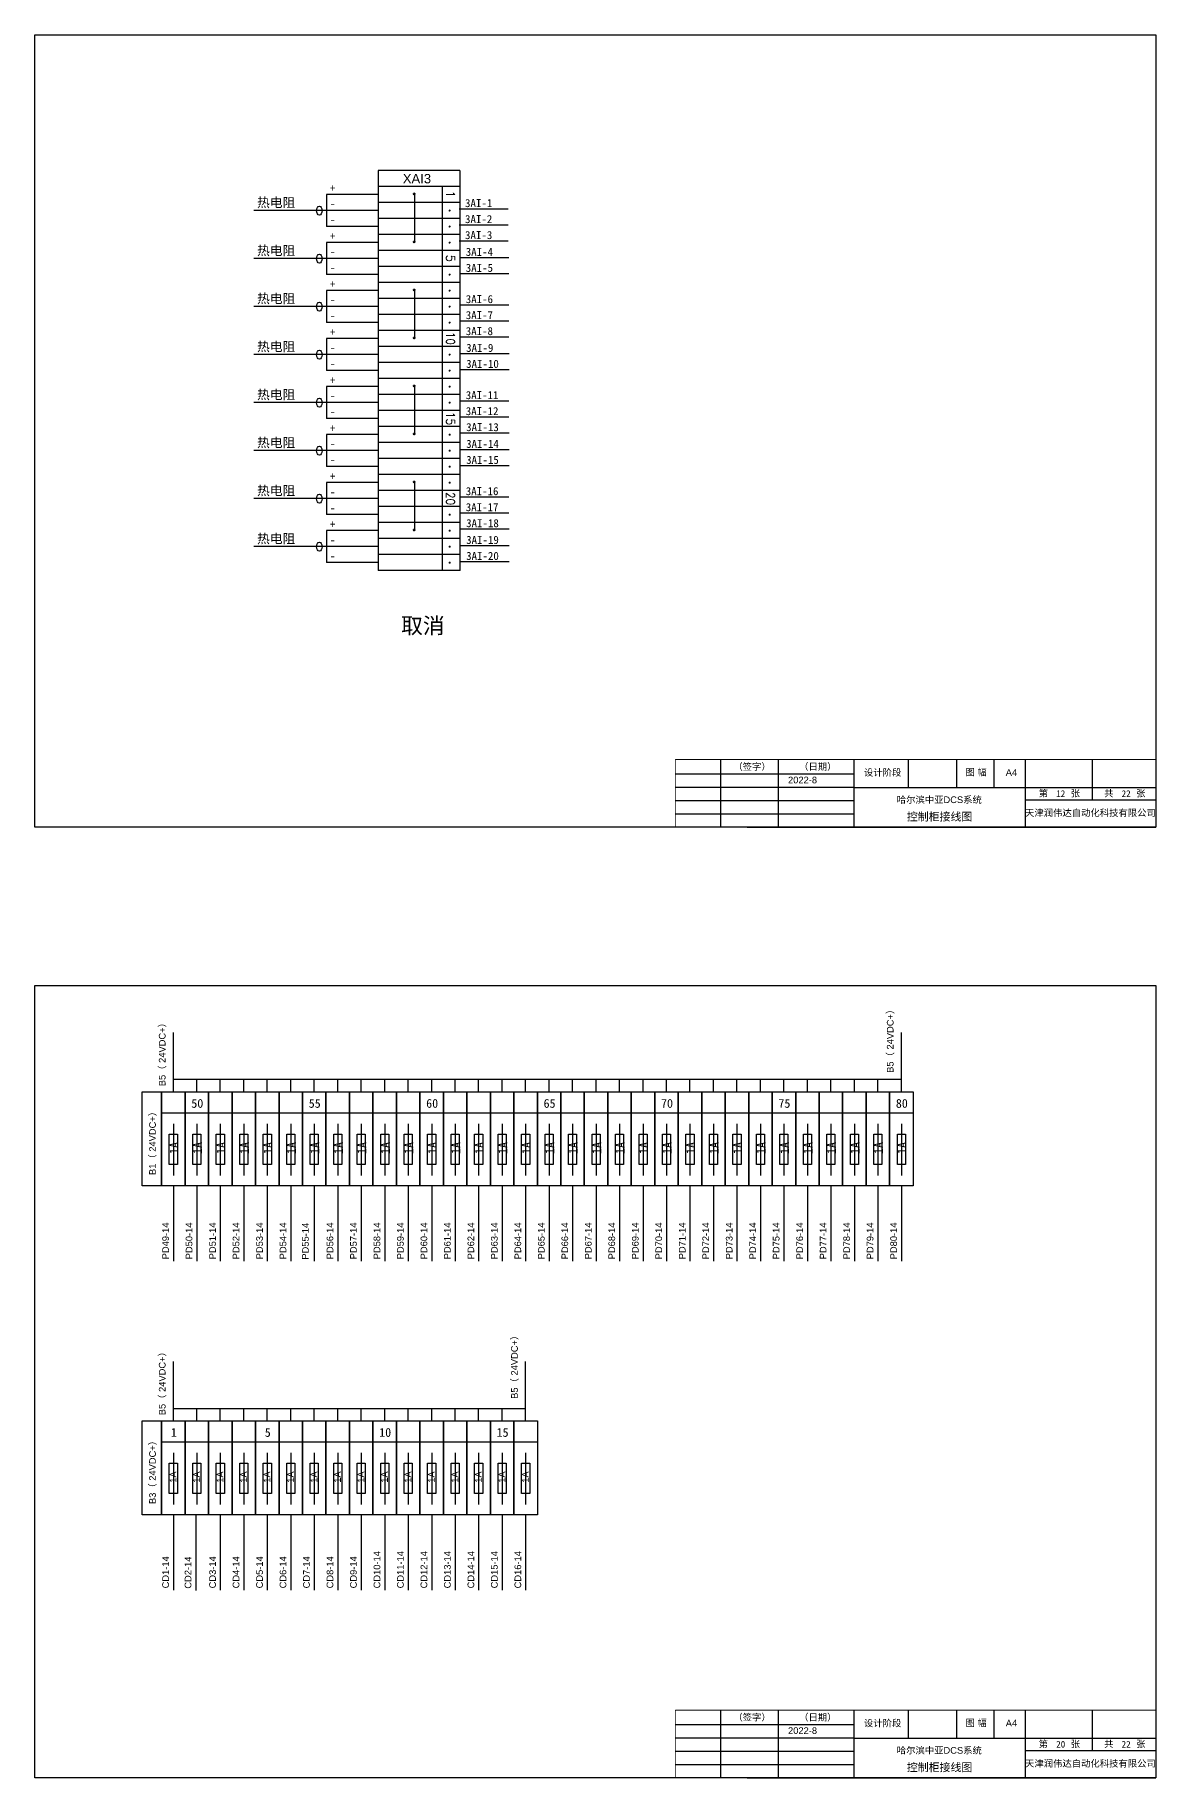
# Model space of a CAD drawing. Extents: x -159874 to -117758, y 9787 to 31117.
# Drawn here: x -151196 to -146995, y 9787 to 16323 of the extents above; entities that cross this region are included whole.
import ezdxf
from ezdxf.enums import TextEntityAlignment as Align

# ---------------------------------------------------------------- set-up
doc = ezdxf.new("R2010")
doc.units = 0
doc.layers.get('0').update_dxf_attribs({"linetype": 'CONTINUOUS'})
doc.layers.add('1', color=143, linetype='CONTINUOUS')
doc.layers.add('TEXT', color=3, linetype='CONTINUOUS')
doc.styles.add('Arial', font='arial.ttf')
doc.styles.add('ROMAND', font='romand')
doc.styles.get("Standard").update_dxf_attribs({"font": ''})
doc.styles.get('Standard').set_extended_font_data('SimSun')

msp = doc.modelspace()

# ---------------------------------------------------------------- linework, layer by layer
at = {"color": 1}
for p, q in [((-149909.51885, 15814.21754), (-149909.51885, 14314.176)), ((-149603.45511, 15814.21754), (-149909.51885, 15814.21754)), ((-149602.08479, 15754.17602), (-149909.51885, 15754.17602)), ((-149603.45511, 15754.17602), (-149909.51885, 15754.17602)), ((-149669.42036, 15754.17602), (-149669.42036, 14314.176)), ((-149603.45511, 15814.21754), (-149603.45511, 14314.176)), ((-149603.45511, 15757.02517), (-149603.45511, 15696.98365)), ((-149602.08479, 15694.176), (-149909.51885, 15694.176)), ((-149602.08479, 15634.176), (-149909.51885, 15634.176)), ((-149602.08479, 15574.176), (-149909.51885, 15574.176)), ((-149602.08479, 15514.176), (-149909.51885, 15514.176)), ((-149602.08479, 15454.176), (-149909.51885, 15454.176)), ((-149602.08479, 15394.176), (-149909.51885, 15394.176)), ((-149602.08479, 15334.176), (-149909.51885, 15334.176)), ((-149602.08479, 15274.176), (-149909.51885, 15274.176)), ((-149602.08479, 15214.176), (-149909.51885, 15214.176)), ((-149602.08479, 15154.176), (-149909.51885, 15154.176)), ((-149602.08479, 15094.176), (-149909.51885, 15094.176)), ((-149602.08479, 15034.176), (-149909.51885, 15034.176)), ((-149602.08479, 14974.176), (-149909.51885, 14974.176)), ((-149602.08479, 14914.176), (-149909.51885, 14914.176)), ((-149602.08479, 14854.176), (-149909.51885, 14854.176)), ((-149602.08479, 14794.176), (-149909.51885, 14794.176)), ((-149602.08479, 14734.176), (-149909.51885, 14734.176)), ((-149602.08479, 14674.176), (-149909.51885, 14674.176)), ((-149602.08479, 14614.176), (-149909.51885, 14614.176)), ((-149602.08479, 14554.176), (-149909.51885, 14554.176)), ((-149602.08479, 14494.176), (-149909.51885, 14494.176)), ((-149602.08479, 14434.176), (-149909.51885, 14434.176)), ((-149602.08479, 14374.176), (-149909.51885, 14374.176)), ((-149602.08479, 14314.176), (-149909.51885, 14314.176)), ((-150721.26859, 12281.19259), (-147905.26859, 12281.19259)), ((-150677.26859, 12240.86675), (-150677.26859, 12047.12873)), ((-150589.26859, 12240.86675), (-150589.26859, 12047.12873)), ((-150501.26859, 12240.86675), (-150501.26859, 12047.12873)), ((-150413.26859, 12240.86675), (-150413.26859, 12047.12873)), ((-150325.26859, 12240.86675), (-150325.26859, 12047.12873)), ((-150237.26859, 12240.86675), (-150237.26859, 12047.12873)), ((-150149.26859, 12240.86675), (-150149.26859, 12047.12873)), ((-150061.26859, 12240.86675), (-150061.26859, 12047.12873)), ((-149973.26859, 12240.86675), (-149973.26859, 12047.12873)), ((-149885.26859, 12240.86675), (-149885.26859, 12047.12873)), ((-149797.26859, 12240.86675), (-149797.26859, 12047.12873)), ((-149709.26859, 12240.86675), (-149709.26859, 12047.12873)), ((-149621.26859, 12240.86675), (-149621.26859, 12047.12873)), ((-149533.26859, 12240.86675), (-149533.26859, 12047.12873)), ((-149445.26859, 12240.86675), (-149445.26859, 12047.12873)), ((-149357.26859, 12240.86675), (-149357.26859, 12047.12873)), ((-149269.26859, 12240.86675), (-149269.26859, 12047.12873)), ((-149181.26859, 12240.86675), (-149181.26859, 12047.12873)), ((-149093.26859, 12240.86675), (-149093.26859, 12047.12873)), ((-149005.26859, 12240.86675), (-149005.26859, 12047.12873)), ((-148917.26859, 12240.86675), (-148917.26859, 12047.12873)), ((-148829.26859, 12240.86675), (-148829.26859, 12047.12873)), ((-148741.26859, 12240.86675), (-148741.26859, 12047.12873)), ((-148653.26859, 12240.86675), (-148653.26859, 12047.12873)), ((-148565.26859, 12240.86675), (-148565.26859, 12047.12873)), ((-148477.26859, 12240.86675), (-148477.26859, 12047.12873)), ((-148389.26859, 12240.86675), (-148389.26859, 12047.12873)), ((-148301.26859, 12240.86675), (-148301.26859, 12047.12873)), ((-148213.26859, 12240.86675), (-148213.26859, 12047.12873)), ((-148125.26859, 12240.86675), (-148125.26859, 12047.12873)), ((-148037.26859, 12240.86675), (-148037.26859, 12047.12873)), ((-147949.26859, 12240.86675), (-147949.26859, 12047.12873)), ((-150721.26859, 11047.61951), (-149313.26859, 11047.61951)), ((-150677.26859, 11007.29366), (-150677.26859, 10813.55565)), ((-150589.26859, 11007.29366), (-150589.26859, 10813.55565)), ((-150501.26859, 11007.29366), (-150501.26859, 10813.55565)), ((-150413.26859, 11007.29366), (-150413.26859, 10813.55565)), ((-150325.26859, 11007.29366), (-150325.26859, 10813.55565)), ((-150237.26859, 11007.29366), (-150237.26859, 10813.55565)), ((-150149.26859, 11007.29366), (-150149.26859, 10813.55565)), ((-150061.26859, 11007.29366), (-150061.26859, 10813.55565)), ((-149973.26859, 11007.29366), (-149973.26859, 10813.55565)), ((-149885.26859, 11007.29366), (-149885.26859, 10813.55565)), ((-149797.26859, 11007.29366), (-149797.26859, 10813.55565)), ((-149709.26859, 11007.29366), (-149709.26859, 10813.55565)), ((-149621.26859, 11007.29366), (-149621.26859, 10813.55565)), ((-149533.26859, 11007.29366), (-149533.26859, 10813.55565)), ((-149445.26859, 11007.29366), (-149445.26859, 10813.55565)), ((-149357.26859, 11007.29366), (-149357.26859, 10813.55565))]:
    msp.add_line(p, q, dxfattribs=at)
for p, q in [((-149908.14853, 15724.176), (-150103.41848, 15724.176)), ((-149908.14853, 15664.176), (-150103.41848, 15664.176)), ((-149908.14853, 15604.176), (-150103.41848, 15604.176)), ((-149908.14853, 15544.17598), (-150103.41848, 15544.17598)), ((-149908.14853, 15484.17598), (-150103.41848, 15484.17598)), ((-149908.14853, 15424.17598), (-150103.41848, 15424.17598)), ((-149908.14853, 15364.17598), (-150103.41848, 15364.17598)), ((-149908.14853, 15304.17598), (-150103.41848, 15304.17598)), ((-149908.14853, 15244.17598), (-150103.41848, 15244.17598)), ((-149908.14853, 15184.17598), (-150103.41848, 15184.17598)), ((-149908.14853, 15124.17598), (-150103.41848, 15124.17598)), ((-149908.14853, 15064.17598), (-150103.41848, 15064.17598)), ((-149908.14853, 15004.17598), (-150103.41848, 15004.17598)), ((-149908.14853, 14944.17598), (-150103.41848, 14944.17598)), ((-149908.14853, 14884.17598), (-150103.41848, 14884.17598)), ((-149908.14853, 14824.17598), (-150103.41848, 14824.17598)), ((-149908.14853, 14764.17598), (-150103.41848, 14764.17598)), ((-149908.14853, 14704.17598), (-150103.41848, 14704.17598)), ((-149908.14853, 14644.17598), (-150103.41848, 14644.17598)), ((-149908.14853, 14584.17598), (-150103.41848, 14584.17598)), ((-149908.14853, 14524.17598), (-150103.41848, 14524.17598)), ((-149908.14853, 14464.17598), (-150103.41848, 14464.17598)), ((-149908.14853, 14404.17598), (-150103.41848, 14404.17598)), ((-149908.14853, 14344.17598), (-150103.41848, 14344.17598)), ((-150677.26859, 12407.19715), (-150677.26859, 12582.59155)), ((-150677.26859, 12407.19715), (-150677.26859, 12582.59155)), ((-147949.26859, 12407.19715), (-147949.26859, 12582.59155)), ((-150677.26859, 12360.13556), (-150677.26859, 12407.19715)), ((-150677.26859, 12407.19715), (-147949.26859, 12407.19715)), ((-150589.26859, 12360.13556), (-150589.26859, 12407.19715)), ((-150501.26859, 12360.13556), (-150501.26859, 12407.19715)), ((-150413.26859, 12360.13556), (-150413.26859, 12407.19715)), ((-150325.26859, 12360.13556), (-150325.26859, 12407.19715)), ((-150237.26859, 12360.13556), (-150237.26859, 12407.19715)), ((-150149.26859, 12360.13556), (-150149.26859, 12407.19715)), ((-150061.26859, 12360.13556), (-150061.26859, 12407.19715)), ((-149973.26859, 12360.13556), (-149973.26859, 12407.19715)), ((-149885.26859, 12360.13556), (-149885.26859, 12407.19715)), ((-149797.26859, 12360.13556), (-149797.26859, 12407.19715)), ((-149709.26859, 12360.13556), (-149709.26859, 12407.19715)), ((-149621.26859, 12360.13556), (-149621.26859, 12407.19715)), ((-149533.26859, 12360.13556), (-149533.26859, 12407.19715)), ((-149445.26859, 12360.13556), (-149445.26859, 12407.19715)), ((-149357.26859, 12360.13556), (-149357.26859, 12407.19715)), ((-149269.26859, 12360.13556), (-149269.26859, 12407.19715)), ((-149181.26859, 12360.13556), (-149181.26859, 12407.19715)), ((-149093.26859, 12360.13556), (-149093.26859, 12407.19715)), ((-149005.26859, 12360.13556), (-149005.26859, 12407.19715)), ((-148917.26859, 12360.13556), (-148917.26859, 12407.19715)), ((-148829.26859, 12360.13556), (-148829.26859, 12407.19715)), ((-148741.26859, 12360.13556), (-148741.26859, 12407.19715)), ((-148653.26859, 12360.13556), (-148653.26859, 12407.19715)), ((-148565.26859, 12360.13556), (-148565.26859, 12407.19715)), ((-148477.26859, 12360.13556), (-148477.26859, 12407.19715)), ((-148389.26859, 12360.13556), (-148389.26859, 12407.19715)), ((-148301.26859, 12360.13556), (-148301.26859, 12407.19715)), ((-148213.26859, 12360.13556), (-148213.26859, 12407.19715)), ((-148125.26859, 12360.13556), (-148125.26859, 12407.19715)), ((-148037.26859, 12360.13556), (-148037.26859, 12407.19715)), ((-147949.26859, 12360.13556), (-147949.26859, 12407.19715)), ((-150677.26859, 12008.13556), (-150677.26859, 11725.81537)), ((-150589.26859, 12008.13556), (-150589.26859, 11725.81537)), ((-150501.26859, 12008.13556), (-150501.26859, 11725.81537)), ((-150413.26859, 12008.13556), (-150413.26859, 11725.81537)), ((-150325.26859, 12008.13556), (-150325.26859, 11725.81537)), ((-150237.26859, 12008.13556), (-150237.26859, 11725.81537)), ((-150149.26859, 12008.13556), (-150149.26859, 11725.81537)), ((-150061.26859, 12008.13556), (-150061.26859, 11725.81537)), ((-149973.26859, 12008.13556), (-149973.26859, 11725.81537)), ((-149885.26859, 12008.13556), (-149885.26859, 11725.81537)), ((-149797.26859, 12008.13556), (-149797.26859, 11725.81537)), ((-149709.26859, 12008.13556), (-149709.26859, 11725.81537)), ((-149621.26859, 12008.13556), (-149621.26859, 11725.81537)), ((-149533.26859, 12008.13556), (-149533.26859, 11725.81537)), ((-149445.26859, 12008.13556), (-149445.26859, 11725.81537)), ((-149357.26859, 12008.13556), (-149357.26859, 11725.81537)), ((-149269.26859, 12008.13556), (-149269.26859, 11725.81537)), ((-149181.26859, 12008.13556), (-149181.26859, 11725.81537)), ((-149093.26859, 12008.13556), (-149093.26859, 11725.81537)), ((-149005.26859, 12008.13556), (-149005.26859, 11725.81537)), ((-148917.26859, 12008.13556), (-148917.26859, 11725.81537)), ((-148829.26859, 12008.13556), (-148829.26859, 11725.81537)), ((-148741.26859, 12008.13556), (-148741.26859, 11725.81537)), ((-148653.26859, 12008.13556), (-148653.26859, 11725.81537)), ((-148565.26859, 12008.13556), (-148565.26859, 11725.81537)), ((-148477.26859, 12008.13556), (-148477.26859, 11725.81537)), ((-148389.26859, 12008.13556), (-148389.26859, 11725.81537)), ((-148301.26859, 12008.13556), (-148301.26859, 11725.81537)), ((-148213.26859, 12008.13556), (-148213.26859, 11725.81537)), ((-148125.26859, 12008.13556), (-148125.26859, 11725.81537)), ((-148037.26859, 12008.13556), (-148037.26859, 11725.81537)), ((-147949.26859, 12008.13556), (-147949.26859, 11725.81537)), ((-150677.26859, 11173.62407), (-150677.26859, 11349.01847)), ((-150677.26859, 11173.62407), (-150677.26859, 11349.01847)), ((-149357.26859, 11173.62407), (-149357.26859, 11349.01847)), ((-150677.26859, 11173.62407), (-149357.26859, 11173.62407)), ((-150677.26859, 11126.56247), (-150677.26859, 11173.62407)), ((-150589.26859, 11126.56247), (-150589.26859, 11173.62407)), ((-150501.26859, 11126.56247), (-150501.26859, 11173.62407)), ((-150413.26859, 11126.56247), (-150413.26859, 11173.62407)), ((-150325.26859, 11126.56247), (-150325.26859, 11173.62407)), ((-150237.26859, 11126.56247), (-150237.26859, 11173.62407)), ((-150149.26859, 11126.56247), (-150149.26859, 11173.62407)), ((-150061.26859, 11126.56247), (-150061.26859, 11173.62407)), ((-149973.26859, 11126.56247), (-149973.26859, 11173.62407)), ((-149885.26859, 11126.56247), (-149885.26859, 11173.62407)), ((-149797.26859, 11126.56247), (-149797.26859, 11173.62407)), ((-149709.26859, 11126.56247), (-149709.26859, 11173.62407)), ((-149621.26859, 11126.56247), (-149621.26859, 11173.62407)), ((-149533.26859, 11126.56247), (-149533.26859, 11173.62407)), ((-149445.26859, 11126.56247), (-149445.26859, 11173.62407)), ((-149357.26859, 11126.56247), (-149357.26859, 11173.62407)), ((-150677.26859, 10774.56247), (-150677.26859, 10492.24229)), ((-150593.22318, 10773.39733), (-150593.22318, 10491.07715)), ((-150501.26859, 10774.56247), (-150501.26859, 10492.24229)), ((-150413.26859, 10774.56247), (-150413.26859, 10492.24229)), ((-150325.26859, 10774.56247), (-150325.26859, 10492.24229)), ((-150237.26859, 10774.56247), (-150237.26859, 10492.24229)), ((-150149.26859, 10774.56247), (-150149.26859, 10492.24229)), ((-150061.26859, 10774.56247), (-150061.26859, 10492.24229)), ((-149973.26859, 10774.56247), (-149973.26859, 10492.24229)), ((-149885.26859, 10774.56247), (-149885.26859, 10492.24229)), ((-149797.26859, 10774.56247), (-149797.26859, 10492.24229)), ((-149709.26859, 10774.56247), (-149709.26859, 10492.24229)), ((-149621.26859, 10774.56247), (-149621.26859, 10492.24229)), ((-149533.26859, 10774.56247), (-149533.26859, 10492.24229)), ((-149445.26859, 10774.56247), (-149445.26859, 10492.24229)), ((-149357.26859, 10774.56247), (-149357.26859, 10492.24229))]:
    msp.add_line(p, q)
at = {"color": 3}
for p, q in [((-149773.61994, 15729.57022), (-149773.61994, 15543.90974)), ((-149773.61994, 15369.5702), (-149773.61994, 15183.90972)), ((-149773.61994, 15009.5702), (-149773.61994, 14823.90972)), ((-149773.61994, 14649.5702), (-149773.61994, 14463.90972))]:
    msp.add_line(p, q, dxfattribs=at)
at = {"color": 0}
for p, q in [((-149422.48214, 15669.83281), (-149606.19576, 15669.83281)), ((-149422.48214, 15609.83279), (-149606.19576, 15609.83279)), ((-149422.48214, 15549.83279), (-149606.19576, 15549.83279)), ((-149419.7415, 15487.02515), (-149603.45511, 15487.02515)), ((-149419.7415, 15427.02517), (-149603.45511, 15427.02517)), ((-149419.7415, 15309.83279), (-149603.45511, 15309.83279)), ((-149419.7415, 15249.83277), (-149603.45511, 15249.83277)), ((-149419.7415, 15189.83277), (-149603.45511, 15189.83277)), ((-149418.37118, 15127.02513), (-149602.08479, 15127.02513)), ((-149418.37118, 15067.02515), (-149602.08479, 15067.02515)), ((-149419.7415, 14949.83279), (-149603.45511, 14949.83279)), ((-149419.7415, 14889.83277), (-149603.45511, 14889.83277)), ((-149418.37118, 14829.83277), (-149602.08479, 14829.83277)), ((-149418.37118, 14767.02513), (-149602.08479, 14767.02513)), ((-149418.37118, 14707.02515), (-149602.08479, 14707.02515)), ((-149419.7415, 14589.83279), (-149603.45511, 14589.83279)), ((-149419.7415, 14529.83277), (-149603.45511, 14529.83277)), ((-149418.37118, 14469.83277), (-149602.08479, 14469.83277)), ((-149418.37118, 14407.02513), (-149602.08479, 14407.02513)), ((-149418.37118, 14347.02515), (-149602.08479, 14347.02515))]:
    msp.add_line(p, q, dxfattribs=at)
at = {"color": 3, "const_width": 3.9501}
for points in [[(-149774.0804, 15729.68006, 1.416007894), (-149774.0804, 15723.79989, 0.8562672404)], [(-149774.0804, 15549.68006, 1.416007894), (-149774.0804, 15543.79989, 0.8562672404)], [(-149774.0804, 15369.68004, 1.416007894), (-149774.0804, 15363.79987, 0.8562672404)], [(-149774.0804, 15189.68004, 1.416007894), (-149774.0804, 15183.79987, 0.8562672404)], [(-149774.0804, 15009.68004, 1.416007894), (-149774.0804, 15003.79987, 0.8562672404)], [(-149774.0804, 14829.68004, 1.416007894), (-149774.0804, 14823.79987, 0.8562672404)], [(-149774.0804, 14649.68004, 1.416007894), (-149774.0804, 14643.79987, 0.8562672404)], [(-149774.0804, 14469.68004, 1.416007894), (-149774.0804, 14463.79987, 0.8562672404)]]:
    msp.add_lwpolyline(points, format="xyb", close=True, dxfattribs=at)
at = {"color": 1}
for points in [[(-150794.64436, 12360.13556), (-150721.26859, 12360.13556), (-150721.26859, 12008.13556), (-150794.64436, 12008.13556)], [(-150721.26859, 12360.13556), (-150633.26859, 12360.13556), (-150633.26859, 12008.13556), (-150721.26859, 12008.13556)], [(-150633.26859, 12360.13556), (-150545.26859, 12360.13556), (-150545.26859, 12008.13556), (-150633.26859, 12008.13556)], [(-150545.26859, 12360.13556), (-150457.26859, 12360.13556), (-150457.26859, 12008.13556), (-150545.26859, 12008.13556)], [(-150457.26859, 12360.13556), (-150369.26859, 12360.13556), (-150369.26859, 12008.13556), (-150457.26859, 12008.13556)], [(-150369.26859, 12360.13556), (-150281.26859, 12360.13556), (-150281.26859, 12008.13556), (-150369.26859, 12008.13556)], [(-150281.26859, 12360.13556), (-150193.26859, 12360.13556), (-150193.26859, 12008.13556), (-150281.26859, 12008.13556)], [(-150193.26859, 12360.13556), (-150105.26859, 12360.13556), (-150105.26859, 12008.13556), (-150193.26859, 12008.13556)], [(-150105.26859, 12360.13556), (-150017.26859, 12360.13556), (-150017.26859, 12008.13556), (-150105.26859, 12008.13556)], [(-150017.26859, 12360.13556), (-149929.26859, 12360.13556), (-149929.26859, 12008.13556), (-150017.26859, 12008.13556)], [(-149929.26859, 12360.13556), (-149841.26859, 12360.13556), (-149841.26859, 12008.13556), (-149929.26859, 12008.13556)], [(-149841.26859, 12360.13556), (-149753.26859, 12360.13556), (-149753.26859, 12008.13556), (-149841.26859, 12008.13556)], [(-149753.26859, 12360.13556), (-149665.26859, 12360.13556), (-149665.26859, 12008.13556), (-149753.26859, 12008.13556)], [(-149665.26859, 12360.13556), (-149577.26859, 12360.13556), (-149577.26859, 12008.13556), (-149665.26859, 12008.13556)], [(-149577.26859, 12360.13556), (-149489.26859, 12360.13556), (-149489.26859, 12008.13556), (-149577.26859, 12008.13556)], [(-149489.26859, 12360.13556), (-149401.26859, 12360.13556), (-149401.26859, 12008.13556), (-149489.26859, 12008.13556)], [(-149401.26859, 12360.13556), (-149313.26859, 12360.13556), (-149313.26859, 12008.13556), (-149401.26859, 12008.13556)], [(-149313.26859, 12360.13556), (-149225.26859, 12360.13556), (-149225.26859, 12008.13556), (-149313.26859, 12008.13556)], [(-149225.26859, 12360.13556), (-149137.26859, 12360.13556), (-149137.26859, 12008.13556), (-149225.26859, 12008.13556)], [(-149137.26859, 12360.13556), (-149049.26859, 12360.13556), (-149049.26859, 12008.13556), (-149137.26859, 12008.13556)], [(-149049.26859, 12360.13556), (-148961.26859, 12360.13556), (-148961.26859, 12008.13556), (-149049.26859, 12008.13556)], [(-148961.26859, 12360.13556), (-148873.26859, 12360.13556), (-148873.26859, 12008.13556), (-148961.26859, 12008.13556)], [(-148873.26859, 12360.13556), (-148785.26859, 12360.13556), (-148785.26859, 12008.13556), (-148873.26859, 12008.13556)], [(-148785.26859, 12360.13556), (-148697.26859, 12360.13556), (-148697.26859, 12008.13556), (-148785.26859, 12008.13556)], [(-148697.26859, 12360.13556), (-148609.26859, 12360.13556), (-148609.26859, 12008.13556), (-148697.26859, 12008.13556)], [(-148609.26859, 12360.13556), (-148521.26859, 12360.13556), (-148521.26859, 12008.13556), (-148609.26859, 12008.13556)], [(-148521.26859, 12360.13556), (-148433.26859, 12360.13556), (-148433.26859, 12008.13556), (-148521.26859, 12008.13556)], [(-148433.26859, 12360.13556), (-148345.26859, 12360.13556), (-148345.26859, 12008.13556), (-148433.26859, 12008.13556)], [(-148345.26859, 12360.13556), (-148257.26859, 12360.13556), (-148257.26859, 12008.13556), (-148345.26859, 12008.13556)], [(-148257.26859, 12360.13556), (-148169.26859, 12360.13556), (-148169.26859, 12008.13556), (-148257.26859, 12008.13556)], [(-148169.26859, 12360.13556), (-148081.26859, 12360.13556), (-148081.26859, 12008.13556), (-148169.26859, 12008.13556)], [(-148081.26859, 12360.13556), (-147993.26859, 12360.13556), (-147993.26859, 12008.13556), (-148081.26859, 12008.13556)], [(-147993.26859, 12360.13556), (-147905.26859, 12360.13556), (-147905.26859, 12008.13556), (-147993.26859, 12008.13556)], [(-150692.3163, 12201.20891), (-150662.04505, 12201.20891), (-150662.04505, 12088.34043), (-150692.3163, 12088.34043)], [(-150604.3163, 12201.20891), (-150574.04505, 12201.20891), (-150574.04505, 12088.34043), (-150604.3163, 12088.34043)], [(-150516.3163, 12201.20891), (-150486.04505, 12201.20891), (-150486.04505, 12088.34043), (-150516.3163, 12088.34043)], [(-150428.3163, 12201.20891), (-150398.04505, 12201.20891), (-150398.04505, 12088.34043), (-150428.3163, 12088.34043)], [(-150340.3163, 12201.20891), (-150310.04505, 12201.20891), (-150310.04505, 12088.34043), (-150340.3163, 12088.34043)], [(-150252.3163, 12201.20891), (-150222.04505, 12201.20891), (-150222.04505, 12088.34043), (-150252.3163, 12088.34043)], [(-150164.3163, 12201.20891), (-150134.04505, 12201.20891), (-150134.04505, 12088.34043), (-150164.3163, 12088.34043)], [(-150076.3163, 12201.20891), (-150046.04505, 12201.20891), (-150046.04505, 12088.34043), (-150076.3163, 12088.34043)], [(-149988.3163, 12201.20891), (-149958.04505, 12201.20891), (-149958.04505, 12088.34043), (-149988.3163, 12088.34043)], [(-149900.3163, 12201.20891), (-149870.04505, 12201.20891), (-149870.04505, 12088.34043), (-149900.3163, 12088.34043)], [(-149812.3163, 12201.20891), (-149782.04505, 12201.20891), (-149782.04505, 12088.34043), (-149812.3163, 12088.34043)], [(-149724.3163, 12201.20891), (-149694.04505, 12201.20891), (-149694.04505, 12088.34043), (-149724.3163, 12088.34043)], [(-149636.3163, 12201.20891), (-149606.04505, 12201.20891), (-149606.04505, 12088.34043), (-149636.3163, 12088.34043)], [(-149548.3163, 12201.20891), (-149518.04505, 12201.20891), (-149518.04505, 12088.34043), (-149548.3163, 12088.34043)], [(-149460.3163, 12201.20891), (-149430.04505, 12201.20891), (-149430.04505, 12088.34043), (-149460.3163, 12088.34043)], [(-149372.3163, 12201.20891), (-149342.04505, 12201.20891), (-149342.04505, 12088.34043), (-149372.3163, 12088.34043)], [(-149284.3163, 12201.20891), (-149254.04505, 12201.20891), (-149254.04505, 12088.34043), (-149284.3163, 12088.34043)], [(-149196.3163, 12201.20891), (-149166.04505, 12201.20891), (-149166.04505, 12088.34043), (-149196.3163, 12088.34043)], [(-149108.3163, 12201.20891), (-149078.04505, 12201.20891), (-149078.04505, 12088.34043), (-149108.3163, 12088.34043)], [(-149020.3163, 12201.20891), (-148990.04505, 12201.20891), (-148990.04505, 12088.34043), (-149020.3163, 12088.34043)], [(-148932.3163, 12201.20891), (-148902.04505, 12201.20891), (-148902.04505, 12088.34043), (-148932.3163, 12088.34043)], [(-148844.3163, 12201.20891), (-148814.04505, 12201.20891), (-148814.04505, 12088.34043), (-148844.3163, 12088.34043)], [(-148756.3163, 12201.20891), (-148726.04505, 12201.20891), (-148726.04505, 12088.34043), (-148756.3163, 12088.34043)], [(-148668.3163, 12201.20891), (-148638.04505, 12201.20891), (-148638.04505, 12088.34043), (-148668.3163, 12088.34043)], [(-148580.3163, 12201.20891), (-148550.04505, 12201.20891), (-148550.04505, 12088.34043), (-148580.3163, 12088.34043)], [(-148492.3163, 12201.20891), (-148462.04505, 12201.20891), (-148462.04505, 12088.34043), (-148492.3163, 12088.34043)], [(-148404.3163, 12201.20891), (-148374.04505, 12201.20891), (-148374.04505, 12088.34043), (-148404.3163, 12088.34043)], [(-148316.3163, 12201.20891), (-148286.04505, 12201.20891), (-148286.04505, 12088.34043), (-148316.3163, 12088.34043)], [(-148228.3163, 12201.20891), (-148198.04505, 12201.20891), (-148198.04505, 12088.34043), (-148228.3163, 12088.34043)], [(-148140.3163, 12201.20891), (-148110.04505, 12201.20891), (-148110.04505, 12088.34043), (-148140.3163, 12088.34043)], [(-148052.3163, 12201.20891), (-148022.04505, 12201.20891), (-148022.04505, 12088.34043), (-148052.3163, 12088.34043)], [(-147964.3163, 12201.20891), (-147934.04505, 12201.20891), (-147934.04505, 12088.34043), (-147964.3163, 12088.34043)], [(-150794.64436, 11126.56247), (-150721.26859, 11126.56247), (-150721.26859, 10774.56247), (-150794.64436, 10774.56247)], [(-150721.26859, 11126.56247), (-150633.26859, 11126.56247), (-150633.26859, 10774.56247), (-150721.26859, 10774.56247)], [(-150633.26859, 11126.56247), (-150545.26859, 11126.56247), (-150545.26859, 10774.56247), (-150633.26859, 10774.56247)], [(-150545.26859, 11126.56247), (-150457.26859, 11126.56247), (-150457.26859, 10774.56247), (-150545.26859, 10774.56247)], [(-150457.26859, 11126.56247), (-150369.26859, 11126.56247), (-150369.26859, 10774.56247), (-150457.26859, 10774.56247)], [(-150369.26859, 11126.56247), (-150281.26859, 11126.56247), (-150281.26859, 10774.56247), (-150369.26859, 10774.56247)], [(-150281.26859, 11126.56247), (-150193.26859, 11126.56247), (-150193.26859, 10774.56247), (-150281.26859, 10774.56247)], [(-150193.26859, 11126.56247), (-150105.26859, 11126.56247), (-150105.26859, 10774.56247), (-150193.26859, 10774.56247)], [(-150105.26859, 11126.56247), (-150017.26859, 11126.56247), (-150017.26859, 10774.56247), (-150105.26859, 10774.56247)], [(-150017.26859, 11126.56247), (-149929.26859, 11126.56247), (-149929.26859, 10774.56247), (-150017.26859, 10774.56247)], [(-149929.26859, 11126.56247), (-149841.26859, 11126.56247), (-149841.26859, 10774.56247), (-149929.26859, 10774.56247)], [(-149841.26859, 11126.56247), (-149753.26859, 11126.56247), (-149753.26859, 10774.56247), (-149841.26859, 10774.56247)], [(-149753.26859, 11126.56247), (-149665.26859, 11126.56247), (-149665.26859, 10774.56247), (-149753.26859, 10774.56247)], [(-149665.26859, 11126.56247), (-149577.26859, 11126.56247), (-149577.26859, 10774.56247), (-149665.26859, 10774.56247)], [(-149577.26859, 11126.56247), (-149489.26859, 11126.56247), (-149489.26859, 10774.56247), (-149577.26859, 10774.56247)], [(-149489.26859, 11126.56247), (-149401.26859, 11126.56247), (-149401.26859, 10774.56247), (-149489.26859, 10774.56247)], [(-149401.26859, 11126.56247), (-149313.26859, 11126.56247), (-149313.26859, 10774.56247), (-149401.26859, 10774.56247)], [(-150692.3163, 10967.63582), (-150662.04505, 10967.63582), (-150662.04505, 10854.76735), (-150692.3163, 10854.76735)], [(-150604.3163, 10967.63582), (-150574.04505, 10967.63582), (-150574.04505, 10854.76735), (-150604.3163, 10854.76735)], [(-150516.3163, 10967.63582), (-150486.04505, 10967.63582), (-150486.04505, 10854.76735), (-150516.3163, 10854.76735)], [(-150428.3163, 10967.63582), (-150398.04505, 10967.63582), (-150398.04505, 10854.76735), (-150428.3163, 10854.76735)], [(-150340.3163, 10967.63582), (-150310.04505, 10967.63582), (-150310.04505, 10854.76735), (-150340.3163, 10854.76735)], [(-150252.3163, 10967.63582), (-150222.04505, 10967.63582), (-150222.04505, 10854.76735), (-150252.3163, 10854.76735)], [(-150164.3163, 10967.63582), (-150134.04505, 10967.63582), (-150134.04505, 10854.76735), (-150164.3163, 10854.76735)], [(-150076.3163, 10967.63582), (-150046.04505, 10967.63582), (-150046.04505, 10854.76735), (-150076.3163, 10854.76735)], [(-149988.3163, 10967.63582), (-149958.04505, 10967.63582), (-149958.04505, 10854.76735), (-149988.3163, 10854.76735)], [(-149900.3163, 10967.63582), (-149870.04505, 10967.63582), (-149870.04505, 10854.76735), (-149900.3163, 10854.76735)], [(-149812.3163, 10967.63582), (-149782.04505, 10967.63582), (-149782.04505, 10854.76735), (-149812.3163, 10854.76735)], [(-149724.3163, 10967.63582), (-149694.04505, 10967.63582), (-149694.04505, 10854.76735), (-149724.3163, 10854.76735)], [(-149636.3163, 10967.63582), (-149606.04505, 10967.63582), (-149606.04505, 10854.76735), (-149636.3163, 10854.76735)], [(-149548.3163, 10967.63582), (-149518.04505, 10967.63582), (-149518.04505, 10854.76735), (-149548.3163, 10854.76735)], [(-149460.3163, 10967.63582), (-149430.04505, 10967.63582), (-149430.04505, 10854.76735), (-149460.3163, 10854.76735)], [(-149372.3163, 10967.63582), (-149342.04505, 10967.63582), (-149342.04505, 10854.76735), (-149372.3163, 10854.76735)]]:
    msp.add_lwpolyline(points, close=True, dxfattribs=at)
at = {"layer": '1'}
for p, q in [((-151196.11883, 16322.76884), (-146996.11885, 16322.76884)), ((-151196.11883, 13352.76884), (-151196.11883, 16322.76884)), ((-146996.11885, 16322.76884), (-146996.11885, 13352.76884)), ((-148626.96843, 13606.24269), (-148626.96843, 13351.94418)), ((-148410.59717, 13606.24269), (-148410.59717, 13351.94418)), ((-148127.17739, 13606.24269), (-148127.17739, 13351.94418)), ((-147923.67937, 13606.24269), (-147923.67937, 13501.33555)), ((-147743.05158, 13606.24269), (-147743.05158, 13501.33555)), ((-147602.28064, 13606.24269), (-147602.28064, 13501.33555)), ((-147485.66568, 13606.24269), (-147485.66568, 13351.94418)), ((-147234.45785, 13606.24269), (-147234.45785, 13453.47743)), ((-148796.1189, 13552.76884), (-148127.17739, 13552.76884)), ((-148796.1189, 13502.76884), (-148127.17739, 13502.76884)), ((-148127.17739, 13501.33555), (-147381.65458, 13501.33555)), ((-147382.91919, 13501.33555), (-146996.11885, 13501.33555)), ((-148796.1189, 13452.76884), (-148127.17739, 13452.76884)), ((-148796.1189, 13402.76884), (-148127.17739, 13402.76884)), ((-146996.11885, 13453.47743), (-147485.66568, 13453.47743)), ((-146996.11885, 13352.76884), (-151196.11883, 13352.76884)), ((-148527.5438, 13352.76884), (-148796.1189, 13352.76885)), ((-148527.5438, 13352.76884), (-146996.11885, 13352.76884)), ((-151196.11883, 12758.91579), (-146996.11885, 12758.91579)), ((-151196.11883, 9788.91579), (-151196.11883, 12758.91579)), ((-146996.11885, 12758.91579), (-146996.11885, 9788.91579)), ((-148626.96843, 10042.38963), (-148626.96843, 9788.09112)), ((-148410.59717, 10042.38963), (-148410.59717, 9788.09112)), ((-148127.17739, 10042.38963), (-148127.17739, 9788.09112)), ((-147923.67937, 10042.38963), (-147923.67937, 9937.4825)), ((-147743.05158, 10042.38963), (-147743.05158, 9937.4825)), ((-147602.28064, 10042.38963), (-147602.28064, 9937.4825)), ((-147485.66568, 10042.38963), (-147485.66568, 9788.09112)), ((-147234.45785, 10042.38963), (-147234.45785, 9889.62437)), ((-148796.1189, 9988.91579), (-148127.17739, 9988.91579)), ((-148796.1189, 9938.91579), (-148127.17739, 9938.91579)), ((-148127.17739, 9937.4825), (-147381.65458, 9937.4825)), ((-147382.91919, 9937.4825), (-146996.11885, 9937.4825)), ((-148796.1189, 9888.91579), (-148127.17739, 9888.91579)), ((-146996.11885, 9889.62437), (-147485.66568, 9889.62437)), ((-148796.1189, 9838.91579), (-148127.17739, 9838.91579)), ((-146996.11885, 9788.91579), (-151196.11883, 9788.91579)), ((-148527.5438, 9788.91579), (-148796.1189, 9788.91579)), ((-148527.5438, 9788.91579), (-146996.11885, 9788.91579))]:
    msp.add_line(p, q, dxfattribs=at)
at = {"layer": '1', "const_width": 3}
for points in [[(-148796.1189, 13606.24269), (-146996.11885, 13606.24269)], [(-148796.1189, 13352.76885), (-148796.1189, 13606.24269)], [(-148796.1189, 10042.38963), (-146996.11885, 10042.38963)], [(-148796.1189, 9788.91579), (-148796.1189, 10042.38963)]]:
    msp.add_lwpolyline(points, dxfattribs=at)
at = {"layer": 'TEXT', "color": 0}
for p, q in [((-150103.41848, 15724.176), (-150103.41848, 15604.176)), ((-150140.29421, 15664.176), (-150375.09272, 15664.176)), ((-150103.41848, 15664.176), (-150141.69262, 15664.176)), ((-150103.41848, 15544.17598), (-150103.41848, 15424.17598)), ((-150140.29421, 15484.17598), (-150375.09272, 15484.17598)), ((-150103.41848, 15484.17598), (-150141.69262, 15484.17598)), ((-150103.41848, 15364.17598), (-150103.41848, 15244.17598)), ((-150140.29421, 15304.17598), (-150375.09272, 15304.17598)), ((-150103.41848, 15304.17598), (-150141.69262, 15304.17598)), ((-150103.41848, 15184.17598), (-150103.41848, 15064.17598)), ((-150140.29421, 15124.17598), (-150375.09272, 15124.17598)), ((-150103.41848, 15124.17598), (-150141.69262, 15124.17598)), ((-150103.41848, 15004.17598), (-150103.41848, 14884.17598)), ((-150140.29421, 14944.17598), (-150375.09272, 14944.17598)), ((-150103.41848, 14944.17598), (-150141.69262, 14944.17598)), ((-150103.41848, 14824.17598), (-150103.41848, 14704.17598)), ((-150140.29421, 14764.17598), (-150375.09272, 14764.17598)), ((-150103.41848, 14764.17598), (-150141.69262, 14764.17598)), ((-150103.41848, 14644.17598), (-150103.41848, 14524.17598)), ((-150140.29421, 14584.17598), (-150375.09272, 14584.17598)), ((-150103.41848, 14584.17598), (-150141.69262, 14584.17598)), ((-150103.41848, 14464.17598), (-150103.41848, 14344.17598)), ((-150140.29421, 14404.17598), (-150375.09272, 14404.17598)), ((-150103.41848, 14404.17598), (-150141.69262, 14404.17598))]:
    msp.add_line(p, q, dxfattribs=at)
at = {"layer": 'TEXT', "const_width": 3.9501}
for points in [[(-149642.02023, 15666.15105, 1), (-149642.02023, 15662.20095, 1)], [(-149642.02023, 15606.15105, 1), (-149642.02023, 15602.20095, 1)], [(-149642.02023, 15546.15105, 1), (-149642.02023, 15542.20095, 1)], [(-149642.02023, 15426.15105, 1), (-149642.02023, 15422.20095, 1)], [(-149642.02023, 15366.15105, 1), (-149642.02023, 15362.20095, 1)], [(-149642.02023, 15306.15105, 1), (-149642.02023, 15302.20095, 1)], [(-149642.02023, 15246.15105, 1), (-149642.02023, 15242.20095, 1)], [(-149642.02023, 15126.15105, 1), (-149642.02023, 15122.20095, 1)], [(-149642.02023, 15066.15105, 1), (-149642.02023, 15062.20095, 1)], [(-149642.02023, 15006.15105, 1), (-149642.02023, 15002.20095, 1)], [(-149642.02023, 14946.15105, 1), (-149642.02023, 14942.20095, 1)], [(-149642.02023, 14826.15105, 1), (-149642.02023, 14822.20095, 1)], [(-149642.02023, 14766.15105, 1), (-149642.02023, 14762.20095, 1)], [(-149642.02023, 14706.15105, 1), (-149642.02023, 14702.20095, 1)], [(-149642.02023, 14646.15105, 1), (-149642.02023, 14642.20095, 1)], [(-149642.02023, 14526.15105, 1), (-149642.02023, 14522.20095, 1)], [(-149642.02023, 14466.15105, 1), (-149642.02023, 14462.20095, 1)], [(-149642.02023, 14406.15105, 1), (-149642.02023, 14402.20095, 1)], [(-149642.02023, 14346.15105, 1), (-149642.02023, 14342.20095, 1)]]:
    msp.add_lwpolyline(points, format="xyb", close=True, dxfattribs=at)
at = {"layer": 'TEXT', "color": 0}
for centre in [(-150130.13628, 15664.176), (-150130.13628, 15484.17598), (-150130.13628, 15304.17598), (-150130.13628, 15124.17598), (-150130.13628, 14944.17598), (-150130.13628, 14764.17598), (-150130.13628, 14584.17598), (-150130.13628, 14404.17598)]:
    msp.add_ellipse(centre, major_axis=(0, -16.85449), ratio=0.6026840764, dxfattribs=at)

# ---------------------------------------------------------------- texts
at = {"color": 30, "style": 'Arial'}
msp.add_text('取消', height=60, dxfattribs=at).set_placement((-149742.21747, 14109.46187), align=Align.MIDDLE)
at = {"color": 3, "style": 'Arial'}
for s, p in [('B5（ 24VDC+）', (-147978.51218, 12559.20421)), ('B5（ 24VDC+）', (-150706.51218, 12509.1038)), ('B1（ 24VDC+）', (-150742.90368, 12176.14838)), ('B5（ 24VDC+）', (-149386.51218, 11337.04829)), ('B5（ 24VDC+）', (-150706.51218, 11275.53072)), ('B3（ 24VDC+）', (-150742.90368, 10942.5753)), ('1A', (-150665.49169, 10916.04282)), ('1A', (-150577.49169, 10916.04282)), ('1A', (-150489.49169, 10916.04282)), ('1A', (-150401.49169, 10916.04282)), ('1A', (-150313.49169, 10916.04282)), ('1A', (-150225.49169, 10916.04282)), ('1A', (-150137.49169, 10916.04282)), ('1A', (-150049.49169, 10916.04282)), ('1A', (-149961.49169, 10916.04282)), ('1A', (-149873.49169, 10916.04282)), ('1A', (-149785.49169, 10916.04282)), ('1A', (-149697.49169, 10916.04282)), ('1A', (-149609.49169, 10916.04282)), ('1A', (-149521.49169, 10916.04282)), ('1A', (-149433.49169, 10916.04282)), ('1A', (-149345.49169, 10916.04282))]:
    msp.add_text(s, height=25, rotation=90, dxfattribs=at).set_placement(p, align=Align.CENTER)
for s, p in [('PD49-14', (-150693.89495, 11732.46228)), ('PD50-14', (-150605.89495, 11732.46228)), ('PD51-14', (-150517.89495, 11732.46228)), ('PD52-14', (-150429.89495, 11732.46228)), ('PD53-14', (-150341.89495, 11732.46228)), ('PD54-14', (-150253.89495, 11732.46228)), ('PD55-14', (-150169.84953, 11731.29714)), ('PD56-14', (-150077.89495, 11732.46228)), ('PD57-14', (-149989.89495, 11732.46228)), ('PD58-14', (-149901.89495, 11732.46228)), ('PD59-14', (-149813.89495, 11732.46228)), ('PD60-14', (-149725.89495, 11732.46228)), ('PD61-14', (-149637.89495, 11732.46228)), ('PD62-14', (-149549.89495, 11732.46228)), ('PD63-14', (-149461.89495, 11732.46228)), ('PD64-14', (-149373.89495, 11732.46228)), ('PD65-14', (-149285.89495, 11732.46228)), ('PD66-14', (-149197.89495, 11732.46228)), ('PD67-14', (-149109.89495, 11732.46228)), ('PD68-14', (-149021.89495, 11732.46228)), ('PD69-14', (-148933.89495, 11732.46228)), ('PD70-14', (-148845.89495, 11732.46228)), ('PD71-14', (-148757.89495, 11732.46228)), ('PD72-14', (-148669.89495, 11732.46228)), ('PD73-14', (-148581.89495, 11732.46228)), ('PD74-14', (-148493.89495, 11732.46228)), ('PD75-14', (-148405.89495, 11732.46228)), ('PD76-14', (-148317.89495, 11732.46228)), ('PD77-14', (-148229.89495, 11732.46228)), ('PD78-14', (-148141.89495, 11732.46228)), ('PD79-14', (-148053.89495, 11732.46228)), ('PD80-14', (-147965.89495, 11732.46228)), ('CD1-14', (-150693.89495, 10498.88919)), ('CD2-14', (-150609.84953, 10497.72406)), ('CD3-14', (-150517.89495, 10498.88919)), ('CD4-14', (-150429.89495, 10498.88919)), ('CD5-14', (-150341.89495, 10498.88919)), ('CD6-14', (-150253.89495, 10498.88919)), ('CD7-14', (-150165.89495, 10498.88919)), ('CD8-14', (-150077.89495, 10498.88919)), ('CD9-14', (-149989.89495, 10498.88919)), ('CD10-14', (-149901.89495, 10498.88919)), ('CD11-14', (-149813.89495, 10498.88919)), ('CD12-14', (-149725.89495, 10498.88919)), ('CD13-14', (-149637.89495, 10498.88919)), ('CD14-14', (-149549.89495, 10498.88919)), ('CD15-14', (-149461.89495, 10498.88919)), ('CD16-14', (-149373.89495, 10498.88919))]:
    msp.add_text(s, height=25, rotation=90, dxfattribs=at).set_placement(p)
at = {"layer": '1', "style": 'Arial'}
for s, p in [('（签字）', (-148578.72135, 13566.84092)), ('（日期）', (-148332.28427, 13566.84092)), ('2022-8', (-148373.86176, 13516.9255)), ('设计阶段', (-148089.50452, 13544.87627)), ('图 幅', (-147709.24366, 13546.01976)), ('A4', (-147558.12017, 13544.92425)), ('（签字）', (-148578.72135, 10002.98787)), ('（日期）', (-148332.28427, 10002.98787)), ('设计阶段', (-148089.50452, 9981.02322)), ('图 幅', (-147709.24366, 9982.1667)), ('A4', (-147558.12017, 9981.0712)), ('2022-8', (-148373.86176, 9953.07245))]:
    msp.add_text(s, height=25, dxfattribs=at).set_placement(p)
for s, height, p in [('哈尔滨中亚DCS系统', 25, (-147806.96696, 13455.31281)), ('控制柜接线图', 30, (-147805.95944, 13391.84145)), ('天津润伟达自动化科技有限公司', 25, (-147240.77101, 13406.28636)), ('哈尔滨中亚DCS系统', 25, (-147806.96696, 9891.45976)), ('控制柜接线图', 30, (-147805.95944, 9827.9884)), ('天津润伟达自动化科技有限公司', 25, (-147240.77101, 9842.43331))]:
    msp.add_text(s, height=height, dxfattribs=at).set_placement(p, align=Align.MIDDLE_CENTER)
at = {"layer": '1'}
for s, p in [('第     张', (-147434.6426, 13466.82003)), ('12', (-147369.08372, 13465.76494)), ('共     张', (-147189.45912, 13466.82003)), ('22', (-147123.90024, 13465.76494)), ('第     张', (-147434.6426, 9902.96698)), ('20', (-147369.08372, 9901.91189)), ('共     张', (-147189.45912, 9902.96698)), ('22', (-147123.90024, 9901.91189))]:
    msp.add_text(s, height=25, dxfattribs=at).set_placement(p)
at = {"layer": 'TEXT'}
for s, p in [('+', (-150090.29987, 15733.48844)), ('-', (-150090.29987, 15674.58443)), ('-', (-150090.29987, 15614.58443)), ('+', (-150090.29987, 15553.48842)), ('-', (-150090.29987, 15494.58441)), ('-', (-150090.29987, 15434.58441)), ('+', (-150090.29987, 15373.48842)), ('-', (-150090.29987, 15314.58441)), ('-', (-150090.29987, 15254.58441)), ('+', (-150090.29987, 15193.48842)), ('-', (-150090.29987, 15134.58441)), ('+', (-150090.29987, 15013.48842)), ('-', (-150090.29987, 15074.58441)), ('-', (-150090.29987, 14954.58441)), ('-', (-150090.29987, 14894.58441)), ('+', (-150090.29987, 14833.48842)), ('-', (-150090.29987, 14774.58441)), ('-', (-150090.29987, 14714.58441)), ('+', (-150090.29987, 14653.48842)), ('-', (-150090.29987, 14594.58441)), ('-', (-150090.29987, 14534.58441)), ('+', (-150090.29987, 14473.48842)), ('-', (-150090.29987, 14414.58441)), ('-', (-150090.29987, 14354.58441))]:
    msp.add_text(s, height=30, dxfattribs=at).set_placement(p)
at = {"layer": 'TEXT', "style": 'Arial'}
msp.add_text('XAI3', height=35, dxfattribs=at).set_placement((-149764.38643, 15766.27164), align=Align.CENTER)
at = {"layer": 'TEXT', "color": 0, "style": 'Arial'}
for p in [(-150363.50633, 15676.81331), (-150363.50633, 15496.81329), (-150363.50633, 15316.81329), (-150363.50633, 15136.81329), (-150363.50633, 14956.81329), (-150363.50633, 14776.81329), (-150363.50633, 14596.81329), (-150363.50633, 14416.81329)]:
    msp.add_text('热电阻', height=35, dxfattribs=at).set_placement(p)
at = {"layer": 'TEXT', "style": 'ROMAND'}
for s, p in [('1', (-149654.5223, 15725.07545)), ('5', (-149654.5223, 15484.90937))]:
    msp.add_text(s, height=31.6008, rotation=270, dxfattribs=at).set_placement(p, align=Align.CENTER)
at = {"layer": 'TEXT', "color": 0}
for s, p in [('3AI-1', (-149584.21918, 15677.13871)), ('3AI-2', (-149584.21918, 15617.13869)), ('3AI-3', (-149584.21918, 15557.13869)), ('3AI-4', (-149581.47854, 15494.33106)), ('3AI-5', (-149581.47854, 15434.33104)), ('3AI-6', (-149581.47854, 15317.13869)), ('3AI-7', (-149581.47854, 15257.13867)), ('3AI-8', (-149581.47854, 15197.13867)), ('3AI-9', (-149580.10822, 15134.33104)), ('3AI-10', (-149580.10822, 15074.33102)), ('3AI-11', (-149581.47854, 14957.13869)), ('3AI-12', (-149581.47854, 14897.13867)), ('3AI-13', (-149580.10822, 14837.13867)), ('3AI-14', (-149580.10822, 14774.33104)), ('3AI-15', (-149580.10822, 14714.33102)), ('3AI-16', (-149581.47854, 14597.13869)), ('3AI-17', (-149581.47854, 14537.13867)), ('3AI-18', (-149580.10822, 14477.13867)), ('3AI-19', (-149580.10822, 14414.33104)), ('3AI-20', (-149580.10822, 14354.33102))]:
    msp.add_text(s, height=30, dxfattribs=at).set_placement(p)
at = {"layer": 'TEXT', "style": 'ROMAND', "width": 0.9}
for s, p in [('10', (-149654.5223, 15184.70177)), ('15', (-149654.5223, 14884.49417)), ('20', (-149654.5223, 14584.28657))]:
    msp.add_text(s, height=31.6008, rotation=270, dxfattribs=at).set_placement(p, align=Align.CENTER)
at = {"layer": 'TEXT'}
for s, p in [('50', (-150587.46812, 12300.53534)), ('55', (-150147.46812, 12300.53534)), ('60', (-149707.46812, 12300.53534)), ('65', (-149267.46812, 12300.53534)), ('70', (-148827.46812, 12300.53534)), ('75', (-148387.46812, 12300.53534)), ('80', (-147947.46812, 12300.53534)), ('1', (-150675.46812, 11066.96225)), ('5', (-150323.46812, 11066.96225)), ('10', (-149883.46812, 11066.96225)), ('15', (-149443.46812, 11066.96225))]:
    msp.add_text(s, height=33, dxfattribs=at).set_placement(p, align=Align.CENTER)
for p in [(-150658.02479, 12149.61591), (-150570.02479, 12149.61591), (-150482.02479, 12149.61591), (-150394.02479, 12149.61591), (-150306.02479, 12149.61591), (-150218.02479, 12149.61591), (-150130.02479, 12149.61591), (-150042.02479, 12149.61591), (-149954.02479, 12149.61591), (-149866.02479, 12149.61591), (-149778.02479, 12149.61591), (-149690.02479, 12149.61591), (-149602.02479, 12149.61591), (-149514.02479, 12149.61591), (-149426.02479, 12149.61591), (-149338.02479, 12149.61591), (-149250.02479, 12149.61591), (-149162.02479, 12149.61591), (-149074.02479, 12149.61591), (-148986.02479, 12149.61591), (-148898.02479, 12149.61591), (-148810.02479, 12149.61591), (-148722.02479, 12149.61591), (-148634.02479, 12149.61591), (-148546.02479, 12149.61591), (-148458.02479, 12149.61591), (-148370.02479, 12149.61591), (-148282.02479, 12149.61591), (-148194.02479, 12149.61591), (-148106.02479, 12149.61591), (-148018.02479, 12149.61591), (-147930.02479, 12149.61591)]:
    msp.add_text('1A', height=33, rotation=90, dxfattribs=at).set_placement(p, align=Align.CENTER)

doc.saveas('drawing.dxf')
